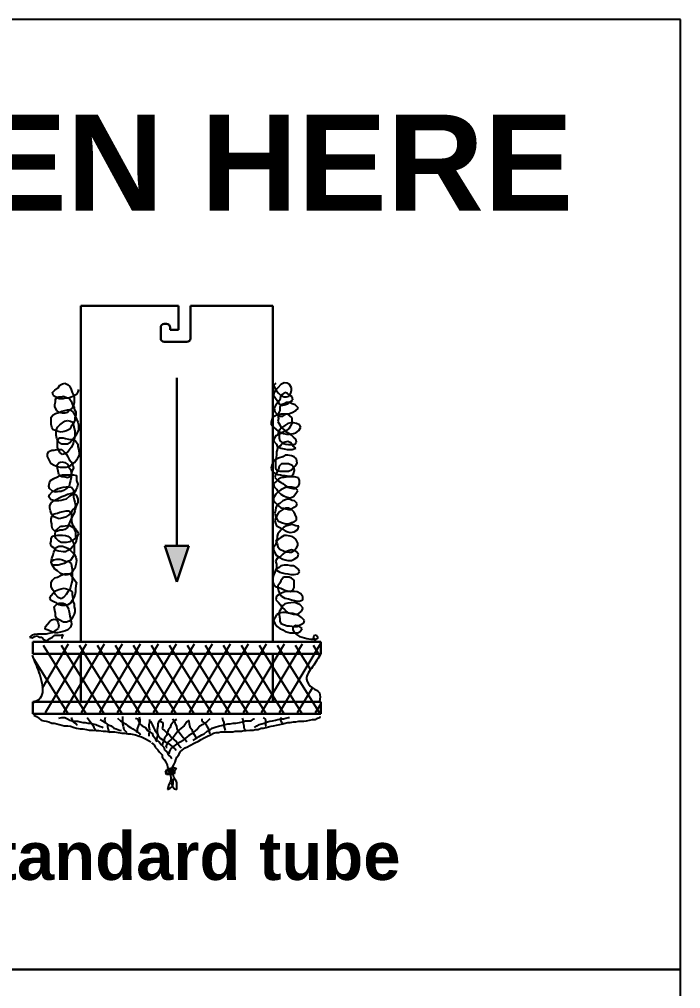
# Model space of a CAD drawing. Extents: x 159 to 725, y 98 to 296.
# Drawn here: x 656.1 to 725, y 195 to 296 of the extents above; entities that cross this region are included whole.
import ezdxf
from ezdxf.enums import TextEntityAlignment as Align

# ---------------------------------------------------------------- set-up
doc = ezdxf.new("R2010")
doc.units = 0
doc.header["$LTSCALE"] = 8
doc.header["$MEASUREMENT"] = 0
doc.layers.get('0').update_dxf_attribs({"linetype": 'CONTINUOUS'})
doc.layers.add('ACOTA', color=1, linetype='CONTINUOUS')
doc.styles.add('style1', font='')
doc.styles.get('style1').set_extended_font_data('Arial', bold=True)

msp = doc.modelspace()

# ---------------------------------------------------------------- hatches: boundary and pattern name
at = {"lineweight": 30}
msp.add_hatch(color=256, dxfattribs=at).paths.add_polyline_path([(673.75, 241.15), (672.5, 241.15), (671.25, 241.15), (672.5, 237.4)])

# ---------------------------------------------------------------- linework, layer by layer
for p, q in [((662.5, 231.15), (662.5, 266.15)), ((662.5, 266.15), (672.67, 266.15)), ((672.67, 266.15), (672.67, 263.65)), ((673.92, 266.15), (682.5, 266.15)), ((673.92, 262.77), (673.92, 266.15)), ((682.5, 266.15), (682.5, 231.15)), ((670.83, 263.65), (670.83, 263.9)), ((670.83, 263.65), (670.83, 262.77)), ((671.2, 264.27), (671.43, 264.27)), ((671.81, 263.9), (671.81, 263.65)), ((672.67, 263.65), (671.81, 263.65)), ((671.2, 262.4), (673.55, 262.4)), ((672.5, 258.65), (672.5, 241.15)), ((672.5, 237.4), (671.25, 241.15)), ((671.25, 241.15), (672.5, 241.15)), ((672.5, 241.15), (673.75, 241.15)), ((673.75, 241.15), (672.5, 237.4)), ((687.5, 231.15), (657.5, 231.15)), ((657.5, 231.15), (657.5, 229.9)), ((687.5, 229.9), (687.5, 231.15)), ((657.5, 229.9), (687.5, 229.9)), ((662.5, 224.9), (662.5, 229.9)), ((682.5, 229.9), (682.5, 224.9)), ((687.5, 229.9), (687.5, 229.9)), ((687.5, 224.9), (657.5, 224.9)), ((657.5, 224.9), (657.5, 223.65)), ((687.5, 223.65), (687.5, 224.9)), ((657.5, 223.65), (687.5, 223.65)), ((682.5, 223.65), (662.5, 223.65)), ((687.5, 223.65), (687.5, 223.65))]:
    msp.add_line(p, q, dxfattribs=at)
at = {"color": 7}
for points in [[(725, 296), (620, 296), (620, 197), (725, 197)], [(725, 197), (620, 197), (620, 98), (725, 98)]]:
    msp.add_lwpolyline(points, close=True, dxfattribs=at)
at = {"lineweight": 30}
for centre, start, end in [((671.2, 263.9), 90, 180), ((671.43, 263.9), 0, 90), ((671.2, 262.77), 180, 270), ((673.55, 262.77), 270, 0)]:
    msp.add_arc(centre, 0.375, start, end, dxfattribs=at)
at = {"layer": 'ACOTA', "color": 7, "lineweight": 25}
for p, q in [((659.81, 257.38), (660.13, 257.63)), ((660.13, 257.63), (660.32, 257.89)), ((660.32, 257.89), (660.58, 258.02)), ((660.58, 258.02), (660.84, 258.09)), ((660.84, 258.09), (661.1, 257.96)), ((661.1, 257.96), (661.36, 257.76)), ((661.36, 257.76), (661.49, 257.44)), ((682.84, 258.09), (682.59, 257.89)), ((682.59, 257.89), (682.72, 257.57)), ((682.72, 257.57), (682.91, 257.31)), ((683.04, 257.63), (682.78, 257.38)), ((683.36, 257.96), (683.04, 257.63)), ((683.68, 258.15), (683.36, 257.96)), ((684.01, 258.09), (683.68, 258.15)), ((684.26, 257.96), (684.01, 258.09)), ((684.46, 257.63), (684.26, 257.96)), ((684.46, 257.38), (684.46, 257.63)), ((659.55, 257.12), (659.81, 257.38)), ((659.61, 256.86), (659.55, 257.12)), ((659.87, 256.67), (659.61, 256.86)), ((660.26, 256.47), (659.87, 256.67)), ((659.87, 256.47), (660.2, 256.67)), ((660.2, 256.67), (660.45, 256.67)), ((660.45, 256.67), (660.71, 256.73)), ((660.91, 256.54), (660.65, 256.47)), ((660.71, 256.73), (661.03, 256.6)), ((661.16, 256.54), (660.91, 256.54)), ((661.03, 256.6), (661.29, 256.54)), ((661.42, 256.6), (661.16, 256.54)), ((661.29, 256.54), (661.49, 256.22)), ((661.74, 256.73), (661.42, 256.6)), ((661.49, 257.44), (661.61, 257.12)), ((661.61, 257.12), (661.74, 256.86)), ((662.07, 256.93), (661.74, 256.73)), ((661.74, 256.86), (661.81, 256.6)), ((661.81, 256.6), (661.81, 256.09)), ((662.2, 257.18), (662.07, 256.93)), ((662.26, 257.44), (662.2, 257.18)), ((682.65, 257.12), (682.59, 256.86)), ((682.59, 256.86), (682.78, 256.54)), ((682.78, 257.38), (682.65, 257.12)), ((682.78, 256.54), (682.97, 256.28)), ((682.91, 257.31), (683.1, 257.05)), ((683.1, 257.05), (683.36, 256.8)), ((683.3, 256.67), (683.23, 256.34)), ((683.49, 256.93), (683.3, 256.67)), ((683.36, 256.8), (683.68, 256.67)), ((683.75, 257.12), (683.49, 256.93)), ((683.68, 256.67), (683.94, 256.67)), ((684.01, 257.05), (683.75, 257.12)), ((683.94, 256.67), (684.2, 256.73)), ((684.26, 256.86), (684.01, 257.05)), ((684.2, 256.73), (684.39, 257.05)), ((684.52, 256.67), (684.26, 256.86)), ((684.39, 257.05), (684.46, 257.38)), ((684.59, 256.34), (684.52, 256.67)), ((659.81, 255.89), (659.87, 256.15)), ((659.81, 255.64), (659.81, 255.89)), ((660, 255.25), (659.81, 255.64)), ((659.87, 256.15), (659.87, 256.47)), ((660.65, 256.47), (660.26, 256.47)), ((661.61, 255.51), (661.36, 255.31)), ((661.49, 256.22), (661.61, 255.96)), ((661.61, 255.96), (661.81, 255.64)), ((661.74, 255.83), (661.61, 255.51)), ((661.81, 256.09), (661.74, 255.83)), ((661.81, 255.64), (661.81, 255.38)), ((682.78, 255.76), (682.65, 255.51)), ((682.65, 255.51), (682.72, 255.12)), ((683.04, 256.09), (682.78, 255.76)), ((682.97, 256.28), (683.17, 255.96)), ((683.23, 256.34), (683.04, 256.09)), ((683.17, 255.96), (683.43, 255.76)), ((683.43, 255.89), (683.23, 255.64)), ((683.23, 255.64), (683.23, 255.25)), ((683.68, 255.96), (683.43, 255.89)), ((683.43, 255.76), (683.68, 255.83)), ((683.94, 256.09), (683.68, 255.96)), ((683.68, 255.83), (684.07, 255.96)), ((684.2, 256.09), (683.94, 256.09)), ((684.07, 255.96), (684.33, 256.15)), ((684.52, 255.96), (684.2, 256.09)), ((684.33, 256.15), (684.59, 256.34)), ((684.85, 255.83), (684.52, 255.96)), ((685.17, 255.51), (684.85, 255.83)), ((684.91, 255.25), (685.17, 255.51)), ((659.42, 254.54), (659.61, 254.8)), ((659.42, 253.83), (659.42, 254.54)), ((659.61, 254.8), (659.87, 254.93)), ((659.87, 254.93), (660.2, 255.05)), ((660.26, 255.05), (660, 255.25)), ((660.2, 255.05), (660.52, 255.18)), ((660.58, 254.99), (660.26, 255.05)), ((660.52, 255.18), (660.84, 255.25)), ((660.84, 254.99), (660.58, 254.99)), ((660.84, 255.25), (661.1, 255.31)), ((661.1, 255.05), (660.84, 254.99)), ((661.36, 255.31), (661.1, 255.05)), ((661.1, 255.31), (661.36, 255.31)), ((661.36, 255.31), (661.68, 255.12)), ((661.68, 255.12), (661.81, 254.86)), ((661.81, 255.38), (662, 255.12)), ((661.81, 254.86), (661.94, 254.6)), ((662, 254.8), (661.87, 254.47)), ((661.87, 254.47), (661.87, 254.22)), ((661.94, 254.6), (662.07, 254.34)), ((662, 255.12), (662, 254.8)), ((682.46, 254.54), (682.39, 254.28)), ((682.72, 254.67), (682.46, 254.54)), ((682.72, 255.12), (682.97, 254.86)), ((682.97, 254.8), (682.72, 254.67)), ((682.97, 254.86), (683.23, 254.67)), ((683.36, 254.86), (682.97, 254.8)), ((683.1, 254.99), (683.04, 254.67)), ((683.04, 254.67), (683.1, 254.41)), ((683.23, 255.25), (683.1, 254.99)), ((683.23, 254.67), (683.55, 254.67)), ((684.01, 254.86), (683.36, 254.86)), ((683.55, 254.67), (683.88, 254.86)), ((683.88, 254.86), (684.26, 254.93)), ((684.26, 254.73), (684.01, 254.86)), ((684.26, 254.93), (684.52, 255.05)), ((684.52, 254.47), (684.26, 254.73)), ((684.52, 255.05), (684.91, 255.25)), ((684.52, 253.89), (684.52, 254.47)), ((659.49, 253.51), (659.42, 253.83)), ((659.61, 253.25), (659.49, 253.51)), ((659.94, 253.18), (660.07, 253.51)), ((660.07, 253.51), (660.32, 253.76)), ((660.32, 253.76), (660.58, 253.96)), ((660.58, 253.96), (660.84, 254.15)), ((660.84, 254.15), (661.1, 254.22)), ((661.1, 254.22), (661.42, 254.15)), ((661.49, 253.57), (661.36, 253.31)), ((661.42, 254.15), (661.68, 254.02)), ((661.68, 253.83), (661.49, 253.57)), ((661.87, 254.22), (661.68, 253.83)), ((661.68, 254.02), (661.81, 253.38)), ((662.07, 254.34), (662.2, 254.02)), ((662.2, 254.02), (662.26, 253.76)), ((662.26, 253.76), (662.26, 253.25)), ((682.39, 254.28), (682.33, 254.02)), ((682.33, 254.02), (682.33, 253.76)), ((682.33, 253.76), (682.59, 253.51)), ((682.59, 253.51), (682.84, 253.31)), ((683.1, 254.41), (683.04, 254.09)), ((683.04, 254.09), (683.23, 253.76)), ((683.23, 253.76), (683.36, 253.51)), ((683.36, 253.51), (683.68, 253.25)), ((683.75, 253.7), (683.43, 253.44)), ((684.07, 253.89), (683.75, 253.7)), ((684.39, 253.96), (684.07, 253.89)), ((684.2, 253.38), (684.39, 253.64)), ((684.65, 253.96), (684.39, 253.96)), ((684.39, 253.64), (684.52, 253.89)), ((684.97, 253.89), (684.65, 253.96)), ((685.3, 253.76), (684.97, 253.89)), ((685.23, 253.18), (685.43, 253.51)), ((685.43, 253.51), (685.3, 253.76)), ((659.87, 253.18), (659.61, 253.25)), ((660.13, 253.05), (659.87, 253.18)), ((659.94, 252.67), (659.94, 253.18)), ((660, 252.35), (659.94, 252.67)), ((660.45, 252.99), (660.13, 253.05)), ((660.78, 253.05), (660.45, 252.99)), ((661.03, 253.12), (660.78, 253.05)), ((661.36, 253.31), (661.03, 253.12)), ((661.81, 253.38), (661.87, 253.12)), ((662, 252.67), (661.81, 252.41)), ((661.87, 252.54), (661.81, 252.22)), ((661.87, 253.12), (661.87, 252.54)), ((662.13, 252.93), (662, 252.67)), ((662.26, 253.25), (662.13, 252.93)), ((682.84, 252.6), (682.65, 252.35)), ((682.84, 253.31), (683.1, 253.05)), ((683.1, 252.73), (682.84, 252.6)), ((683.17, 253.18), (683.04, 252.93)), ((683.04, 252.93), (683.17, 252.67)), ((683.1, 253.05), (683.36, 252.99)), ((683.36, 252.86), (683.1, 252.73)), ((683.43, 253.44), (683.17, 253.18)), ((683.17, 252.67), (683.17, 252.41)), ((683.68, 253.05), (683.36, 252.86)), ((683.36, 252.99), (683.62, 252.86)), ((683.62, 252.86), (683.94, 252.8)), ((683.68, 253.25), (683.94, 253.12)), ((683.94, 252.99), (683.68, 253.05)), ((683.94, 253.12), (684.2, 253.38)), ((684.33, 252.8), (683.94, 252.99)), ((683.94, 252.8), (684.26, 252.8)), ((684.26, 252.8), (684.65, 252.86)), ((684.65, 252.47), (684.33, 252.8)), ((684.65, 252.86), (684.91, 252.93)), ((684.91, 252.28), (684.65, 252.47)), ((684.91, 252.93), (685.23, 253.18)), ((660.2, 251.96), (660, 252.35)), ((660.07, 252.15), (660.26, 252.41)), ((660.07, 251.38), (660.07, 252.15)), ((660.52, 251.76), (660.2, 251.96)), ((660.26, 252.41), (660.65, 252.41)), ((661.1, 251.76), (660.52, 251.76)), ((660.65, 252.41), (660.91, 252.35)), ((660.91, 252.35), (661.23, 252.28)), ((661.36, 251.89), (661.1, 251.76)), ((661.23, 252.28), (661.55, 252.22)), ((661.61, 252.15), (661.36, 251.89)), ((661.68, 251.7), (661.49, 251.38)), ((661.55, 252.22), (661.94, 252.09)), ((661.81, 252.41), (661.61, 252.15)), ((661.74, 251.96), (661.68, 251.7)), ((661.81, 252.22), (661.74, 251.96)), ((661.94, 252.09), (662.2, 251.76)), ((662.2, 251.76), (662.2, 251.51)), ((662.2, 251.51), (662.26, 251.25)), ((682.65, 252.35), (682.59, 252.09)), ((682.59, 252.09), (682.91, 251.76)), ((682.91, 251.76), (682.97, 251.51)), ((682.97, 251.51), (683.36, 251.31)), ((683.3, 251.57), (683.04, 251.38)), ((683.17, 252.41), (683.23, 252.09)), ((683.23, 252.09), (683.62, 251.83)), ((683.55, 251.89), (683.3, 251.57)), ((683.81, 251.96), (683.55, 251.89)), ((683.62, 251.83), (683.88, 251.76)), ((684.07, 252.02), (683.81, 251.96)), ((683.88, 251.76), (684.14, 251.7)), ((684.39, 251.89), (684.07, 252.02)), ((684.14, 251.7), (684.78, 251.7)), ((684.59, 251.57), (684.39, 251.89)), ((684.91, 251.31), (684.59, 251.57)), ((684.78, 251.7), (684.97, 251.96)), ((684.97, 251.96), (684.91, 252.28)), ((659.03, 250.73), (659.16, 250.99)), ((659.03, 250.47), (659.03, 250.73)), ((659.42, 249.7), (659.03, 250.47)), ((659.16, 250.99), (659.49, 251.12)), ((659.49, 251.12), (659.74, 251.12)), ((659.74, 251.12), (660, 251.18)), ((660, 251.18), (660.52, 251.18)), ((660.2, 251.12), (660.07, 251.38)), ((660.32, 250.86), (660.2, 251.12)), ((660.58, 250.67), (660.32, 250.86)), ((660.52, 251.18), (660.78, 250.93)), ((660.84, 250.73), (660.58, 250.67)), ((660.78, 250.93), (661.03, 250.67)), ((661.1, 250.86), (660.84, 250.73)), ((661.03, 250.67), (661.16, 250.41)), ((661.29, 251.12), (661.1, 250.86)), ((661.49, 251.38), (661.29, 251.12)), ((662.32, 250.6), (662.2, 250.35)), ((662.26, 251.25), (662.32, 250.86)), ((662.32, 250.86), (662.32, 250.6)), ((682.91, 250.6), (682.78, 249.96)), ((683.04, 251.38), (682.91, 250.93)), ((682.91, 250.93), (682.91, 250.6)), ((683.36, 251.31), (683.68, 251.25)), ((683.81, 250.6), (683.55, 250.41)), ((683.68, 251.25), (684.01, 251.18)), ((684.07, 250.6), (683.81, 250.6)), ((684.01, 251.18), (684.52, 251.18)), ((684.46, 250.54), (684.07, 250.6)), ((684.72, 250.41), (684.46, 250.54)), ((684.52, 251.18), (684.91, 251.31)), ((659.74, 249.51), (659.42, 249.7)), ((660.07, 249.38), (659.74, 249.51)), ((660, 249.57), (660.26, 249.83)), ((660.07, 249.25), (660, 249.57)), ((660.26, 249.83), (660.52, 249.89)), ((660.52, 249.89), (660.84, 249.83)), ((660.84, 249.83), (661.16, 249.64)), ((661.16, 250.41), (661.29, 250.15)), ((661.16, 249.64), (661.23, 249.38)), ((661.49, 249.51), (661.23, 249.38)), ((661.29, 250.15), (661.49, 249.89)), ((661.61, 249.7), (661.42, 249.57)), ((661.49, 249.89), (661.68, 249.57)), ((661.87, 249.83), (661.61, 249.7)), ((661.68, 249.57), (661.74, 249.25)), ((662.07, 250.09), (661.87, 249.83)), ((662.2, 250.35), (662.07, 250.09)), ((682.39, 249.57), (682.33, 249.25)), ((682.59, 250.02), (682.39, 249.57)), ((682.84, 250.15), (682.59, 250.02)), ((682.78, 249.96), (682.78, 249.25)), ((683.1, 250.28), (682.84, 250.15)), ((683.55, 250.41), (683.1, 250.28)), ((683.17, 249.44), (683.1, 249.12)), ((683.43, 249.7), (683.17, 249.44)), ((684.14, 249.7), (683.43, 249.7)), ((684.52, 249.51), (684.14, 249.7)), ((684.72, 249.25), (684.52, 249.51)), ((684.65, 249.31), (684.91, 249.51)), ((684.97, 250.22), (684.72, 250.41)), ((684.91, 249.51), (685.04, 249.76)), ((685.04, 249.76), (684.97, 250.22)), ((660.39, 249.31), (660.07, 249.38)), ((660.13, 248.93), (660.07, 249.25)), ((660.07, 248.35), (660.32, 248.47)), ((660.2, 248.6), (660.13, 248.93)), ((660.52, 248.35), (660.2, 248.6)), ((660.32, 248.47), (660.58, 248.54)), ((660.97, 249.31), (660.39, 249.31)), ((660.58, 248.54), (661.74, 248.54)), ((661.23, 249.38), (660.97, 249.31)), ((661.23, 249.38), (661.42, 249.12)), ((661.49, 248.67), (661.36, 248.35)), ((661.42, 249.12), (661.49, 248.86)), ((661.61, 248.99), (661.49, 248.67)), ((661.49, 248.86), (661.55, 248.6)), ((661.55, 248.6), (661.49, 248.28)), ((661.74, 249.25), (661.61, 248.99)), ((661.74, 248.54), (662.07, 248.47)), ((662.07, 248.47), (662.07, 247.96)), ((682.33, 249.25), (682.39, 248.99)), ((682.39, 248.99), (682.78, 248.67)), ((682.78, 248.54), (682.72, 248.28)), ((682.78, 249.25), (682.97, 248.99)), ((682.97, 248.86), (682.78, 248.54)), ((682.78, 248.67), (683.04, 248.6)), ((683.1, 249.12), (682.97, 248.86)), ((682.97, 248.99), (683.23, 248.93)), ((683.04, 248.6), (683.3, 248.54)), ((683.23, 248.93), (684.14, 248.93)), ((683.3, 248.54), (683.55, 248.47)), ((683.55, 248.47), (683.81, 248.47)), ((683.81, 248.47), (684.2, 248.41)), ((684.14, 248.93), (684.46, 249.06)), ((684.46, 249.06), (684.65, 249.31)), ((684.46, 248.41), (684.65, 248.67)), ((684.65, 248.67), (684.78, 248.99)), ((684.78, 248.99), (684.72, 249.25)), ((659.16, 247.38), (659.23, 247.7)), ((659.23, 247.7), (659.36, 247.96)), ((659.36, 247.96), (659.68, 248.15)), ((659.68, 248.15), (660.07, 248.35)), ((660.78, 248.35), (660.52, 248.35)), ((661.1, 248.22), (660.78, 248.35)), ((661.36, 248.35), (661.1, 248.22)), ((661.36, 247.7), (661.29, 247.38)), ((661.42, 247.96), (661.36, 247.7)), ((661.49, 248.28), (661.42, 247.96)), ((662.07, 247.96), (662.2, 247.57)), ((662.2, 247.57), (662.13, 247.25)), ((682.84, 247.83), (682.59, 247.64)), ((682.59, 247.64), (682.65, 247.31)), ((682.72, 248.28), (683.04, 247.96)), ((683.1, 248.09), (682.84, 247.83)), ((683.04, 247.96), (683.3, 247.77)), ((683.36, 248.22), (683.1, 248.09)), ((683.3, 247.77), (683.55, 247.64)), ((683.68, 248.28), (683.36, 248.22)), ((683.55, 247.64), (683.81, 247.44)), ((684.14, 248.35), (683.68, 248.28)), ((683.81, 247.44), (684.07, 247.25)), ((684.78, 248.35), (684.14, 248.35)), ((684.2, 248.41), (684.46, 248.41)), ((685.17, 248.22), (684.78, 248.35)), ((685.3, 247.96), (685.17, 248.22)), ((685.17, 247.38), (685.3, 247.64)), ((685.3, 247.64), (685.3, 247.96)), ((659.23, 247.12), (659.16, 247.38)), ((659.16, 246.22), (659.23, 246.48)), ((659.55, 246.86), (659.23, 247.12)), ((659.23, 246.48), (659.55, 246.8)), ((659.55, 246.8), (659.81, 246.93)), ((659.87, 246.73), (659.55, 246.86)), ((659.81, 246.93), (660.13, 247.12)), ((660.2, 246.8), (659.87, 246.73)), ((660.13, 247.12), (660.39, 247.18)), ((660.45, 246.8), (660.2, 246.8)), ((660.39, 247.18), (660.65, 247.25)), ((660.71, 246.93), (660.45, 246.8)), ((660.52, 246.28), (660.84, 246.41)), ((660.65, 247.25), (660.97, 247.31)), ((661.03, 247.12), (660.71, 246.93)), ((660.84, 246.41), (661.1, 246.54)), ((660.97, 247.31), (661.23, 247.31)), ((661.29, 247.38), (661.03, 247.12)), ((661.1, 246.54), (661.42, 246.6)), ((661.23, 247.31), (661.55, 247.25)), ((661.61, 246.48), (661.29, 246.28)), ((661.42, 246.6), (661.68, 246.67)), ((661.55, 247.25), (661.74, 246.99)), ((661.87, 246.73), (661.61, 246.48)), ((661.68, 246.67), (662.07, 246.41)), ((661.74, 246.99), (661.74, 246.22)), ((662, 246.99), (661.87, 246.73)), ((662.13, 247.25), (662, 246.99)), ((662.07, 246.41), (662.2, 246.02)), ((682.84, 246.54), (682.59, 246.15)), ((682.65, 247.31), (682.91, 247.06)), ((683.1, 246.8), (682.84, 246.54)), ((682.91, 247.06), (683.04, 246.8)), ((683.04, 246.8), (683.36, 246.54)), ((683.36, 246.99), (683.1, 246.8)), ((683.75, 247.18), (683.36, 246.99)), ((683.36, 246.54), (683.62, 246.35)), ((684.01, 247.25), (683.75, 247.18)), ((684.52, 247.25), (684.01, 247.25)), ((684.07, 247.25), (684.33, 247.18)), ((684.33, 247.18), (684.59, 247.12)), ((684.85, 247.18), (684.52, 247.25)), ((684.59, 247.12), (684.85, 247.12)), ((684.65, 246.28), (684.91, 246.6)), ((684.85, 247.12), (685.17, 247.38)), ((685.1, 246.93), (684.85, 247.18)), ((684.91, 246.6), (685.1, 246.93)), ((659.42, 245.96), (659.16, 246.22)), ((659.29, 245.31), (659.42, 245.64)), ((659.81, 245.83), (659.42, 245.96)), ((659.42, 245.64), (659.74, 245.89)), ((659.74, 245.89), (660, 246.02)), ((660.2, 245.83), (659.81, 245.83)), ((660, 246.02), (660.26, 246.15)), ((660.45, 245.89), (660.2, 245.83)), ((660.26, 246.15), (660.52, 246.28)), ((660.71, 245.96), (660.45, 245.89)), ((660.97, 246.02), (660.71, 245.96)), ((661.29, 246.28), (660.97, 246.02)), ((661.74, 246.22), (661.81, 245.96)), ((661.81, 245.96), (661.87, 245.7)), ((661.87, 245.7), (661.94, 245.38)), ((662.2, 245.7), (662.07, 245.38)), ((662.2, 246.02), (662.2, 245.7)), ((682.59, 246.15), (682.59, 245.89)), ((682.59, 245.89), (682.78, 245.64)), ((682.78, 245.64), (683.1, 245.31)), ((682.97, 245.44), (682.84, 245.12)), ((683.23, 245.57), (682.97, 245.44)), ((683.55, 245.83), (683.23, 245.57)), ((684.01, 246.02), (683.55, 245.83)), ((683.62, 246.35), (684.01, 246.22)), ((684.01, 246.22), (684.33, 246.15)), ((684.26, 246.02), (684.01, 246.02)), ((684.52, 245.89), (684.26, 246.02)), ((684.33, 246.15), (684.65, 246.28)), ((684.78, 245.83), (684.52, 245.89)), ((685.04, 245.57), (684.78, 245.83)), ((684.97, 245.31), (685.04, 245.57)), ((659.29, 245.06), (659.29, 245.31)), ((659.36, 244.8), (659.29, 245.06)), ((659.42, 244.54), (659.36, 244.8)), ((659.61, 244.22), (659.42, 244.54)), ((659.49, 244.22), (659.74, 244.48)), ((659.74, 244.48), (660.07, 244.54)), ((660.07, 244.54), (660.32, 244.67)), ((660.32, 244.67), (660.65, 244.73)), ((660.65, 244.73), (660.97, 244.8)), ((660.97, 244.8), (661.29, 244.8)), ((661.49, 244.6), (661.23, 244.35)), ((661.29, 244.8), (661.55, 244.48)), ((661.61, 244.86), (661.49, 244.6)), ((661.55, 244.48), (661.55, 243.7)), ((661.87, 245.12), (661.61, 244.86)), ((661.81, 244.54), (661.61, 244.22)), ((661.87, 244.8), (661.81, 244.54)), ((661.94, 245.38), (661.87, 245.12)), ((661.94, 245.12), (661.87, 244.8)), ((662.07, 245.38), (661.94, 245.12)), ((682.78, 244.86), (682.72, 244.54)), ((682.72, 244.54), (682.78, 244.28)), ((682.84, 245.12), (682.78, 244.86)), ((683.04, 244.48), (682.78, 244.02)), ((683.23, 244.73), (683.04, 244.48)), ((683.1, 245.31), (683.36, 245.12)), ((683.55, 244.93), (683.23, 244.73)), ((683.36, 245.12), (683.62, 245.06)), ((683.88, 245.06), (683.55, 244.93)), ((683.62, 245.06), (683.88, 244.99)), ((684.14, 245.06), (683.88, 245.06)), ((683.88, 244.99), (684.14, 244.93)), ((684.46, 244.93), (684.14, 245.06)), ((684.14, 244.93), (684.39, 244.93)), ((684.39, 244.93), (684.72, 245.18)), ((684.72, 244.67), (684.46, 244.93)), ((684.72, 245.18), (684.97, 245.31)), ((684.85, 244.41), (684.72, 244.67)), ((684.97, 244.09), (684.85, 244.41)), ((659.42, 243.96), (659.49, 244.22)), ((659.42, 243.7), (659.42, 243.96)), ((659.49, 243.44), (659.42, 243.7)), ((659.49, 243.19), (659.49, 243.44)), ((659.87, 244.09), (659.61, 244.22)), ((660.26, 243.96), (659.87, 244.09)), ((660.52, 244.02), (660.26, 243.96)), ((660.91, 244.15), (660.52, 244.02)), ((661.23, 244.35), (660.91, 244.15)), ((661.36, 243.64), (661.23, 243.31)), ((661.49, 243.96), (661.36, 243.64)), ((661.61, 244.22), (661.49, 243.96)), ((661.55, 243.7), (661.61, 243.44)), ((661.61, 243.44), (661.81, 243.12)), ((682.78, 244.02), (682.72, 243.77)), ((682.72, 243.77), (682.78, 243.51)), ((682.78, 244.28), (682.91, 244.02)), ((682.78, 243.51), (682.91, 243.25)), ((682.91, 244.02), (683.04, 243.77)), ((683.04, 243.77), (683.43, 243.57)), ((683.43, 243.57), (683.88, 243.44)), ((683.88, 243.44), (684.14, 243.44)), ((684.14, 243.44), (684.46, 243.57)), ((684.52, 243.38), (684.2, 243.31)), ((684.46, 243.57), (684.72, 243.64)), ((684.91, 243.25), (684.52, 243.38)), ((684.72, 243.64), (684.97, 243.83)), ((684.97, 243.83), (684.97, 244.09)), ((659.55, 242.93), (659.49, 243.19)), ((659.81, 242.67), (659.55, 242.93)), ((660.07, 242.67), (659.81, 242.67)), ((659.81, 242.15), (659.87, 242.6)), ((659.87, 242.6), (660, 242.86)), ((660, 242.86), (660.39, 243.19)), ((660.32, 242.8), (660.07, 242.67)), ((660.58, 242.8), (660.32, 242.8)), ((660.39, 243.19), (660.65, 243.19)), ((660.84, 242.86), (660.58, 242.8)), ((660.65, 243.19), (661.29, 243.31)), ((661.1, 243.06), (660.84, 242.86)), ((661.23, 243.31), (661.1, 243.06)), ((661.29, 243.31), (661.94, 242.93)), ((661.81, 243.12), (661.81, 242.86)), ((661.81, 242.86), (661.94, 242.6)), ((661.94, 242.93), (662.13, 242.67)), ((661.94, 242.6), (661.94, 241.96)), ((662.13, 242.67), (662.26, 242.41)), ((662.26, 242.41), (662.13, 242.15)), ((682.91, 243.25), (683.23, 243.06)), ((683.04, 242.41), (682.97, 242.15)), ((683.36, 242.8), (683.04, 242.41)), ((683.23, 243.06), (683.49, 242.93)), ((683.62, 243.06), (683.36, 242.8)), ((683.49, 242.93), (683.81, 242.73)), ((683.88, 243.19), (683.62, 243.06)), ((683.81, 242.73), (684.07, 242.6)), ((684.2, 243.31), (683.88, 243.19)), ((684.07, 242.6), (684.33, 242.54)), ((684.33, 242.54), (684.72, 242.6)), ((684.72, 242.6), (685.1, 242.86)), ((685.23, 243.19), (684.91, 243.25)), ((685.1, 242.86), (685.23, 243.19)), ((659.36, 241.38), (659.42, 241.64)), ((659.42, 241.12), (659.36, 241.38)), ((659.42, 241.9), (659.55, 242.15)), ((659.42, 241.64), (659.42, 241.9)), ((659.55, 242.15), (659.81, 242.22)), ((659.81, 242.22), (660.07, 242.28)), ((659.94, 241.9), (659.81, 242.15)), ((660.2, 241.64), (659.94, 241.9)), ((660.07, 242.28), (660.58, 242.28)), ((660.45, 241.51), (660.2, 241.64)), ((660.97, 241.51), (660.45, 241.51)), ((660.58, 242.28), (660.91, 242.22)), ((660.91, 242.22), (661.16, 242.15)), ((661.36, 241.57), (660.97, 241.51)), ((661.16, 242.15), (661.42, 241.96)), ((661.61, 241.7), (661.36, 241.57)), ((661.42, 241.96), (661.61, 241.7)), ((661.94, 241.96), (661.61, 241.7)), ((661.61, 241.7), (661.74, 241.44)), ((661.74, 241.44), (661.81, 241.19)), ((662, 241.51), (661.81, 241.25)), ((662.13, 242.15), (662, 241.51)), ((682.91, 241.57), (682.78, 241.25)), ((682.97, 241.9), (682.84, 241.64)), ((682.84, 241.64), (682.97, 241.38)), ((683.1, 241.83), (682.91, 241.57)), ((682.97, 242.15), (682.97, 241.9)), ((682.97, 241.38), (683.04, 241.06)), ((683.36, 242.02), (683.1, 241.83)), ((683.68, 242.22), (683.36, 242.02)), ((683.94, 242.22), (683.68, 242.22)), ((684.33, 242.15), (683.94, 242.22)), ((684.59, 242.09), (684.33, 242.15)), ((684.91, 241.83), (684.59, 242.09)), ((685.1, 241.44), (684.91, 241.83)), ((685.1, 241.19), (685.1, 241.44)), ((659.68, 240.93), (659.42, 241.12)), ((659.61, 240.22), (659.68, 240.48)), ((659.94, 240.67), (659.68, 240.93)), ((659.68, 240.48), (659.81, 240.73)), ((659.81, 240.73), (659.94, 240.99)), ((659.94, 240.99), (660.2, 241.12)), ((660.2, 240.6), (659.94, 240.67)), ((660.2, 241.12), (660.58, 241.12)), ((660.65, 240.54), (660.2, 240.6)), ((660.58, 241.12), (660.97, 240.99)), ((660.91, 240.54), (660.65, 240.54)), ((661.16, 240.67), (660.91, 240.54)), ((660.97, 240.99), (661.23, 240.86)), ((661.49, 240.86), (661.16, 240.67)), ((661.23, 240.86), (661.49, 240.6)), ((661.81, 241.25), (661.49, 240.86)), ((661.49, 240.6), (661.81, 240.28)), ((661.81, 240.41), (661.74, 240.15)), ((661.81, 241.19), (661.81, 240.41)), ((682.78, 241.25), (682.59, 240.99)), ((682.59, 240.99), (682.59, 240.73)), ((682.59, 240.73), (682.72, 240.41)), ((682.72, 240.41), (682.91, 240.15)), ((683.04, 241.06), (683.23, 240.8)), ((683.23, 240.8), (683.68, 240.6)), ((683.81, 240.48), (683.55, 240.28)), ((683.68, 240.6), (683.94, 240.54)), ((684.2, 240.67), (683.81, 240.48)), ((683.94, 240.54), (684.2, 240.48)), ((684.46, 240.73), (684.2, 240.67)), ((684.2, 240.48), (684.46, 240.48)), ((684.72, 240.67), (684.46, 240.73)), ((684.46, 240.48), (684.72, 240.67)), ((684.72, 240.67), (684.97, 240.93)), ((684.97, 240.54), (684.72, 240.67)), ((684.97, 240.93), (685.1, 241.19)), ((685.17, 240.28), (684.97, 240.54)), ((659.42, 239.44), (659.49, 239.83)), ((659.42, 239.51), (659.68, 239.7)), ((659.49, 239.25), (659.42, 239.51)), ((659.55, 239.12), (659.42, 239.44)), ((659.49, 239.83), (659.61, 240.22)), ((659.68, 239.7), (660, 239.77)), ((660, 239.77), (660.32, 239.77)), ((660.32, 239.77), (660.58, 239.7)), ((660.58, 239.7), (660.91, 239.57)), ((661.1, 239.51), (660.78, 239.31)), ((660.91, 239.57), (661.23, 239.51)), ((661.42, 239.64), (661.1, 239.51)), ((661.23, 239.51), (661.49, 239.31)), ((661.61, 239.9), (661.42, 239.64)), ((661.74, 240.15), (661.61, 239.9)), ((661.81, 240.28), (662, 239.96)), ((662, 239.96), (662.07, 239.64)), ((662.07, 239.64), (662, 239.19)), ((682.97, 239.83), (682.78, 239.57)), ((682.78, 239.57), (682.91, 239.25)), ((682.91, 240.15), (683.17, 239.96)), ((683.23, 239.96), (682.97, 239.83)), ((683.17, 239.96), (683.55, 239.77)), ((683.55, 240.28), (683.23, 239.96)), ((683.55, 239.77), (683.81, 239.7)), ((683.81, 239.7), (684.07, 239.64)), ((684.07, 239.64), (684.46, 239.64)), ((684.46, 239.64), (684.72, 239.77)), ((684.72, 239.77), (685.1, 240.02)), ((685.1, 240.02), (685.17, 240.28)), ((659.61, 238.99), (659.49, 239.25)), ((660.13, 239.12), (659.55, 239.12)), ((659.81, 238.73), (659.61, 238.99)), ((660.07, 238.54), (659.81, 238.73)), ((660.39, 238.28), (660.07, 238.54)), ((660.52, 239.25), (660.13, 239.12)), ((660.78, 239.31), (660.52, 239.25)), ((661.49, 239.31), (661.55, 239.06)), ((661.68, 238.54), (661.49, 238.28)), ((661.55, 239.06), (661.61, 238.73)), ((661.61, 238.73), (661.61, 237.51)), ((661.87, 238.8), (661.68, 238.54)), ((662, 239.19), (661.87, 238.8)), ((682.72, 238.41), (682.59, 238.09)), ((682.84, 238.73), (682.72, 238.41)), ((683.1, 238.86), (682.84, 238.73)), ((682.91, 239.25), (682.91, 238.61)), ((682.91, 238.61), (683.23, 238.41)), ((683.36, 239.06), (683.1, 238.86)), ((683.23, 238.41), (683.49, 238.35)), ((683.68, 239.12), (683.36, 239.06)), ((683.49, 238.35), (683.75, 238.28)), ((684.07, 239.12), (683.68, 239.12)), ((684.39, 239.06), (684.07, 239.12)), ((684.65, 239.06), (684.39, 239.06)), ((684.91, 238.93), (684.65, 239.06)), ((685.17, 238.73), (684.91, 238.93)), ((685.1, 238.22), (685.3, 238.48)), ((685.3, 238.48), (685.17, 238.73)), ((659.42, 237.32), (659.55, 237.57)), ((659.42, 236.93), (659.42, 237.32)), ((659.55, 237.57), (659.81, 237.83)), ((659.81, 237.83), (660.07, 237.9)), ((660.07, 237.9), (660.45, 238.09)), ((660.71, 238.15), (660.39, 238.28)), ((660.45, 238.09), (660.84, 238.22)), ((660.97, 238.09), (660.71, 238.15)), ((660.84, 238.22), (661.36, 238.22)), ((661.23, 238.15), (660.97, 238.09)), ((661.49, 238.28), (661.23, 238.15)), ((661.36, 238.22), (661.61, 237.96)), ((661.61, 237.51), (661.55, 237.25)), ((661.61, 237.96), (661.81, 237.64)), ((661.81, 237.64), (662.07, 237.32)), ((662.07, 237.32), (662, 236.99)), ((682.59, 238.09), (682.46, 237.7)), ((682.46, 237.7), (682.46, 237.44)), ((682.46, 237.44), (682.59, 237.19)), ((683.36, 237.51), (683.23, 237.25)), ((683.62, 237.9), (683.36, 237.51)), ((684.2, 237.9), (683.62, 237.9)), ((683.75, 238.28), (684.07, 238.22)), ((684.07, 238.22), (684.39, 238.15)), ((684.46, 237.77), (684.2, 237.9)), ((684.39, 238.15), (684.72, 238.15)), ((684.72, 237.57), (684.46, 237.77)), ((684.72, 238.15), (685.1, 238.22)), ((684.72, 236.8), (684.72, 237.57)), ((659.55, 236.61), (659.42, 236.93)), ((659.74, 236.35), (659.55, 236.61)), ((659.61, 236.22), (659.87, 236.48)), ((659.87, 236.09), (659.74, 236.35)), ((659.87, 236.48), (660.2, 236.61)), ((660.2, 236.61), (660.45, 236.67)), ((660.45, 236.67), (660.78, 236.73)), ((660.78, 236.73), (661.03, 236.67)), ((661.16, 236.35), (660.97, 236.09)), ((661.03, 236.67), (661.36, 236.54)), ((661.36, 236.61), (661.16, 236.35)), ((661.42, 236.86), (661.36, 236.61)), ((661.36, 236.54), (661.61, 236.35)), ((661.55, 237.25), (661.42, 236.86)), ((661.61, 236.35), (661.61, 236.09)), ((661.94, 236.35), (661.87, 236.02)), ((662, 236.99), (661.94, 236.67)), ((661.94, 236.67), (661.94, 236.35)), ((682.59, 237.19), (682.78, 236.93)), ((682.78, 236.93), (683.1, 236.8)), ((683.23, 237.25), (683.04, 236.99)), ((683.04, 236.99), (683.04, 236.73)), ((683.04, 236.73), (683.1, 236.48)), ((683.1, 236.8), (683.36, 236.73)), ((683.1, 236.48), (683.23, 236.15)), ((683.36, 236.73), (683.75, 236.54)), ((683.75, 236.35), (683.43, 236.22)), ((683.75, 236.54), (684.01, 236.48)), ((684.01, 236.41), (683.75, 236.35)), ((684.01, 236.48), (684.33, 236.41)), ((684.78, 236.41), (684.01, 236.41)), ((684.33, 236.41), (684.59, 236.54)), ((684.59, 236.54), (684.72, 236.8)), ((685.04, 236.35), (684.78, 236.41)), ((685.43, 236.15), (685.04, 236.35)), ((659.29, 235.7), (659.42, 235.96)), ((659.42, 235.44), (659.29, 235.7)), ((659.42, 235.96), (659.61, 236.22)), ((659.68, 235.32), (659.42, 235.44)), ((660, 235.19), (659.68, 235.32)), ((660.13, 235.77), (659.87, 236.09)), ((660.45, 235.64), (660.13, 235.77)), ((660.71, 235.77), (660.45, 235.64)), ((660.97, 236.09), (660.71, 235.77)), ((661.61, 235.44), (661.42, 235.19)), ((661.61, 236.09), (661.68, 235.7)), ((661.74, 235.7), (661.61, 235.44)), ((661.68, 235.7), (661.68, 235.38)), ((661.68, 235.38), (661.81, 235.06)), ((661.87, 236.02), (661.74, 235.7)), ((682.91, 235.9), (682.84, 235.51)), ((682.84, 235.51), (683.1, 235.25)), ((683.17, 236.09), (682.91, 235.9)), ((683.43, 236.22), (683.17, 236.09)), ((683.23, 236.15), (683.43, 235.9)), ((683.43, 235.9), (683.75, 235.7)), ((683.75, 235.7), (684.14, 235.64)), ((684.14, 235.64), (684.46, 235.51)), ((684.46, 235.51), (684.78, 235.44)), ((684.78, 235.44), (685.04, 235.38)), ((685.04, 235.38), (685.3, 235.38)), ((685.3, 235.38), (685.62, 235.51)), ((685.62, 235.83), (685.43, 236.15)), ((685.62, 235.51), (685.62, 235.83)), ((659.74, 234.8), (660, 235.06)), ((659.81, 234.41), (659.74, 234.8)), ((659.87, 234.09), (659.81, 234.41)), ((660.26, 234.99), (660, 235.19)), ((660, 235.06), (660.26, 235.19)), ((660.26, 235.19), (660.65, 235.19)), ((660.52, 234.93), (660.26, 234.99)), ((660.84, 234.93), (660.52, 234.93)), ((660.65, 235.19), (660.91, 235.06)), ((661.16, 234.99), (660.84, 234.93)), ((660.91, 235.06), (661.1, 234.8)), ((661.1, 234.8), (661.23, 234.54)), ((661.42, 235.19), (661.16, 234.99)), ((661.23, 234.54), (661.29, 234.28)), ((661.29, 234.28), (661.36, 233.83)), ((661.81, 235.06), (661.81, 234.8)), ((661.81, 234.8), (661.87, 234.54)), ((661.87, 234.28), (661.81, 234.03)), ((661.87, 234.54), (661.87, 234.28)), ((683.1, 235.25), (683.3, 234.99)), ((683.36, 234.54), (683.17, 234.28)), ((683.17, 234.28), (683.17, 233.96)), ((683.3, 234.99), (683.49, 234.73)), ((683.49, 234.86), (683.36, 234.54)), ((683.75, 235.12), (683.49, 234.86)), ((683.49, 234.73), (683.75, 234.48)), ((684.07, 235.19), (683.75, 235.12)), ((683.75, 234.48), (684.07, 234.22)), ((684.72, 235.25), (684.07, 235.19)), ((684.97, 235.19), (684.72, 235.25)), ((685.36, 234.99), (684.97, 235.19)), ((685.23, 234.09), (685.49, 234.35)), ((685.68, 234.67), (685.36, 234.99)), ((685.49, 234.35), (685.68, 234.67)), ((659.23, 233.25), (659.49, 233.44)), ((659.49, 233.44), (659.74, 233.51)), ((659.74, 233.51), (660, 233.44)), ((659.87, 233.83), (659.87, 234.09)), ((660, 233.57), (659.87, 233.83)), ((660.26, 233.44), (660, 233.57)), ((660, 233.44), (660.13, 233.12)), ((660.71, 233.19), (660.26, 233.44)), ((661.29, 233.32), (661.03, 233.19)), ((661.55, 233.51), (661.29, 233.32)), ((661.36, 233.83), (661.42, 233.57)), ((661.42, 233.57), (661.49, 233.25)), ((661.68, 233.77), (661.55, 233.51)), ((661.81, 234.03), (661.68, 233.77)), ((682.72, 233.64), (682.59, 233.38)), ((682.59, 233.38), (682.72, 233.06)), ((682.91, 233.96), (682.72, 233.64)), ((683.17, 234.15), (682.91, 233.96)), ((683.55, 234.22), (683.17, 234.15)), ((683.17, 233.96), (683.23, 233.57)), ((683.23, 233.57), (683.23, 233.32)), ((683.23, 233.32), (683.36, 233.06)), ((683.81, 234.22), (683.55, 234.22)), ((684.14, 234.15), (683.81, 234.22)), ((684.07, 234.22), (684.33, 234.15)), ((684.59, 234.09), (684.14, 234.15)), ((684.33, 234.15), (684.65, 234.03)), ((685.23, 233.9), (684.59, 234.09)), ((684.65, 234.03), (684.97, 234.03)), ((684.97, 234.03), (685.23, 234.09)), ((685.49, 233.7), (685.23, 233.9)), ((685.81, 233.38), (685.49, 233.7)), ((685.75, 233.12), (685.81, 233.38)), ((658.78, 232.48), (658.84, 232.74)), ((659.1, 232.35), (658.78, 232.48)), ((658.84, 232.74), (659.03, 232.99)), ((659.03, 232.99), (659.23, 233.25)), ((659.55, 232.15), (659.1, 232.35)), ((659.81, 232.28), (659.49, 232.09)), ((660.13, 232.54), (659.81, 232.28)), ((660.13, 233.12), (660.2, 232.8)), ((660.2, 232.8), (660.13, 232.54)), ((660.91, 232.28), (660.65, 232.22)), ((661.03, 233.19), (660.71, 233.19)), ((661.16, 232.41), (660.91, 232.28)), ((661.42, 232.67), (661.16, 232.41)), ((661.55, 232.99), (661.42, 232.67)), ((661.49, 233.25), (661.55, 232.99)), ((682.72, 233.06), (682.97, 232.74)), ((682.97, 232.74), (683.23, 232.54)), ((683.23, 232.54), (683.55, 232.41)), ((683.36, 233.06), (684.01, 232.8)), ((683.55, 232.41), (683.81, 232.22)), ((684.01, 232.8), (684.26, 232.8)), ((684.26, 232.8), (684.72, 232.74)), ((684.91, 232.86), (684.59, 232.67)), ((684.59, 232.67), (684.59, 232.41)), ((684.59, 232.41), (684.72, 232.15)), ((684.72, 232.74), (685.04, 232.74)), ((685.17, 232.8), (684.91, 232.86)), ((685.04, 232.74), (685.49, 232.99)), ((685.56, 232.54), (685.17, 232.8)), ((685.36, 232.22), (685.56, 232.54)), ((685.49, 232.99), (685.75, 233.12)), ((657.42, 231.83), (657.16, 231.64)), ((657.16, 231.64), (657.42, 231.57)), ((657.68, 231.9), (657.42, 231.83)), ((657.42, 231.57), (657.68, 231.7)), ((658, 231.96), (657.68, 231.9)), ((657.68, 231.7), (657.94, 231.77)), ((657.94, 231.77), (658.19, 231.64)), ((658.9, 231.96), (658, 231.96)), ((658.19, 231.64), (658.45, 231.64)), ((658.45, 231.64), (658.65, 231.38)), ((658.65, 231.38), (658.97, 231.25)), ((659.16, 232.03), (658.9, 231.96)), ((658.97, 231.25), (659.29, 231.51)), ((659.49, 232.09), (659.16, 232.03)), ((659.29, 231.51), (659.55, 231.64)), ((659.81, 232.09), (659.55, 232.15)), ((659.55, 231.64), (659.81, 231.83)), ((660.07, 232.09), (659.81, 232.09)), ((659.81, 231.83), (660.39, 231.83)), ((660.39, 232.15), (660.07, 232.09)), ((660.65, 232.22), (660.39, 232.15)), ((660.39, 231.83), (660.65, 231.9)), ((660.65, 231.9), (660.52, 231.64)), ((660.52, 231.64), (660.52, 231.51)), ((683.81, 232.22), (684.07, 232.15)), ((684.07, 232.15), (684.33, 232.09)), ((684.33, 232.09), (685.1, 232.09)), ((684.72, 232.15), (684.97, 231.9)), ((684.97, 231.9), (685.3, 231.7)), ((685.1, 232.09), (685.36, 232.22)), ((685.3, 231.7), (685.56, 231.64)), ((685.56, 231.64), (685.81, 231.57)), ((685.81, 231.57), (686.07, 231.51)), ((686.07, 231.51), (686.46, 231.44)), ((686.46, 231.44), (686.97, 231.44)), ((686.78, 231.77), (686.72, 231.51)), ((686.72, 231.51), (686.97, 231.25)), ((687.04, 231.83), (686.78, 231.77)), ((686.97, 231.25), (686.78, 231.51)), ((686.97, 231.44), (687.23, 231.57)), ((687.23, 231.57), (687.04, 231.83)), ((658.51, 226.36), (661.23, 230.93)), ((658.59, 230.8), (663.04, 223.7)), ((658.84, 223.77), (663.1, 230.93)), ((660.46, 230.8), (664.91, 223.7)), ((660.72, 223.77), (664.98, 230.93)), ((662.34, 230.8), (666.79, 223.7)), ((662.59, 223.77), (666.85, 230.93)), ((664.21, 230.8), (668.66, 223.7)), ((664.47, 223.77), (668.73, 230.93)), ((666.09, 230.8), (670.54, 223.7)), ((666.34, 223.77), (670.6, 230.93)), ((667.96, 230.8), (672.41, 223.7)), ((668.22, 223.77), (672.48, 230.93)), ((669.84, 230.8), (674.29, 223.7)), ((670.09, 223.77), (674.35, 230.93)), ((671.71, 230.8), (676.16, 223.7)), ((671.97, 223.77), (676.23, 230.93)), ((673.59, 230.8), (678.04, 223.7)), ((673.84, 223.77), (678.1, 230.93)), ((675.46, 230.8), (679.91, 223.7)), ((675.72, 223.77), (679.98, 230.93)), ((677.34, 230.8), (681.79, 223.7)), ((677.59, 223.77), (681.85, 230.93)), ((679.21, 230.8), (683.66, 223.7)), ((679.47, 223.77), (683.73, 230.93)), ((681.09, 230.8), (685.54, 223.7)), ((681.34, 223.77), (685.6, 230.93)), ((682.96, 230.8), (687.41, 223.7)), ((683.22, 223.77), (687.48, 230.93)), ((684.84, 230.8), (686.44, 228.25)), ((686.71, 230.8), (687.39, 229.72)), ((657.65, 229.3), (661.16, 223.7)), ((685.09, 223.77), (686.64, 226.36)), ((657.5, 224.66), (657.64, 224.89)), ((686.97, 223.77), (687.5, 224.66)), ((657.61, 223.51), (657.87, 223.38)), ((657.87, 223.38), (658.13, 223.19)), ((658.13, 223.19), (658.39, 222.99)), ((660.2, 223.19), (660.52, 223.25)), ((660.52, 223.25), (660.84, 223.25)), ((660.84, 223.25), (661.1, 223.12)), ((661.49, 223.25), (661.61, 222.99)), ((663.16, 223.25), (663.36, 222.99)), ((665.03, 223.25), (664.97, 222.99)), ((666.33, 223.19), (666.65, 222.93)), ((666.84, 223.38), (666.84, 222.61)), ((668.2, 223.19), (668.45, 223.12)), ((668.58, 223.32), (668.65, 223.06)), ((677.23, 223.25), (677.3, 222.99)), ((679.3, 223.19), (679.42, 222.93)), ((681.49, 223.25), (681.75, 223.06)), ((683.36, 223.25), (683.3, 222.99)), ((683.62, 223.12), (683.88, 223.19)), ((683.88, 223.19), (684.14, 223.25)), ((684.14, 223.25), (684.26, 223.25)), ((686.91, 223.06), (687.17, 223.19)), ((687.17, 223.19), (687.43, 223.25)), ((687.43, 223.25), (687.43, 223.38)), ((658.39, 222.99), (658.65, 222.93)), ((658.65, 222.93), (658.9, 222.87)), ((658.9, 222.87), (659.16, 222.8)), ((659.16, 222.8), (659.49, 222.67)), ((659.49, 222.67), (659.74, 222.67)), ((659.74, 222.67), (660, 222.61)), ((660, 222.61), (660.26, 222.54)), ((660.26, 222.54), (660.52, 222.48)), ((660.52, 222.48), (660.78, 222.41)), ((660.78, 222.41), (661.16, 222.41)), ((661.1, 223.12), (661.36, 222.99)), ((661.16, 222.41), (661.42, 222.35)), ((661.36, 222.99), (661.61, 222.93)), ((661.42, 222.35), (661.81, 222.22)), ((661.61, 222.99), (661.81, 222.74)), ((661.61, 222.93), (661.94, 222.87)), ((661.81, 222.74), (662.07, 222.54)), ((661.81, 222.22), (662.07, 222.16)), ((661.94, 222.87), (662.2, 222.87)), ((662.07, 222.54), (662.13, 222.48)), ((662.2, 222.87), (662.45, 222.8)), ((662.45, 222.8), (662.71, 222.74)), ((662.71, 222.74), (662.97, 222.74)), ((662.97, 222.74), (663.23, 222.67)), ((663.23, 222.67), (663.49, 222.67)), ((663.36, 222.99), (663.74, 222.48)), ((663.49, 222.67), (663.74, 222.61)), ((663.74, 222.61), (664.07, 222.54)), ((663.74, 222.48), (663.87, 222.22)), ((663.87, 222.22), (664.07, 221.96)), ((664.07, 222.54), (664.45, 222.35)), ((664.45, 222.35), (664.71, 222.28)), ((664.52, 223.06), (664.78, 222.93)), ((664.71, 222.28), (664.84, 222.22)), ((664.78, 222.93), (665.03, 222.74)), ((664.97, 222.99), (665.03, 222.74)), ((665.03, 222.74), (665.29, 222.54)), ((665.03, 222.74), (665.29, 222.54)), ((665.29, 222.54), (665.68, 222.41)), ((665.29, 222.54), (665.29, 222.28)), ((665.29, 222.28), (665.36, 222.03)), ((665.68, 222.41), (665.94, 222.16)), ((666.65, 222.93), (666.91, 222.74)), ((666.84, 222.61), (666.91, 222.35)), ((666.91, 222.74), (667.16, 222.61)), ((666.91, 222.35), (666.97, 222.03)), ((667.16, 222.61), (667.42, 222.41)), ((667.42, 222.41), (667.68, 222.22)), ((667.68, 222.22), (667.94, 222.09)), ((668.52, 222.48), (668.39, 222.09)), ((668.45, 223.12), (668.52, 222.87)), ((668.52, 222.87), (668.65, 222.61)), ((668.65, 222.8), (668.52, 222.48)), ((668.65, 223.06), (668.65, 222.8)), ((668.65, 222.61), (668.91, 222.41)), ((668.91, 222.41), (669.23, 222.22)), ((669.23, 222.22), (669.42, 221.96)), ((669.62, 222.54), (669.68, 222.8)), ((669.62, 222.28), (669.62, 222.54)), ((669.68, 221.96), (669.62, 222.28)), ((669.68, 222.8), (669.68, 223.06)), ((669.75, 222.87), (669.94, 222.54)), ((669.94, 222.54), (670.07, 222.22)), ((670.07, 222.22), (670.2, 221.96)), ((670.52, 222.35), (670.46, 222.03)), ((670.65, 222.87), (670.52, 222.61)), ((670.52, 222.61), (670.52, 222.35)), ((670.91, 223.12), (670.65, 222.87)), ((670.78, 222.87), (671.04, 222.74)), ((671.04, 222.41), (670.97, 222.09)), ((671.04, 222.74), (671.04, 222.41)), ((671.81, 222.22), (671.62, 221.96)), ((671.88, 222.48), (671.81, 222.22)), ((672.2, 222.87), (671.88, 222.48)), ((672.07, 223.12), (672.26, 222.87)), ((672.46, 223.06), (672.2, 222.87)), ((672.26, 222.87), (672.33, 222.61)), ((672.33, 222.61), (672.46, 222.35)), ((672.46, 222.35), (672.52, 222.09)), ((673.29, 222.41), (672.97, 222.16)), ((673.55, 222.8), (673.29, 222.41)), ((673.81, 222.99), (673.55, 222.8)), ((673.75, 222.87), (673.81, 222.61)), ((673.81, 222.61), (673.88, 222.28)), ((673.88, 222.28), (674.07, 222.03)), ((674.91, 222.35), (674.65, 222.09)), ((675.23, 222.54), (674.91, 222.35)), ((675.1, 223.12), (675.1, 222.87)), ((675.1, 222.87), (675.49, 222.61)), ((675.62, 222.8), (675.23, 222.54)), ((675.49, 222.61), (675.62, 222.35)), ((675.94, 223.12), (675.62, 222.8)), ((675.62, 222.35), (675.81, 222.09)), ((676.2, 222.16), (676.59, 222.28)), ((676.59, 222.28), (676.84, 222.35)), ((676.84, 222.35), (677.3, 222.48)), ((677.3, 222.99), (677.42, 222.74)), ((677.3, 222.48), (677.55, 222.54)), ((677.42, 222.74), (677.42, 222.41)), ((677.42, 222.41), (677.49, 222.16)), ((677.55, 222.54), (677.81, 222.61)), ((677.81, 222.61), (678.07, 222.61)), ((678.07, 222.61), (678.39, 222.67)), ((678.39, 222.67), (678.65, 222.67)), ((678.65, 222.67), (679.04, 222.74)), ((679.04, 222.74), (679.36, 222.8)), ((679.36, 222.8), (679.68, 222.93)), ((679.42, 222.93), (679.42, 222.67)), ((679.42, 222.67), (679.49, 222.41)), ((679.49, 222.41), (679.49, 222.16)), ((679.68, 222.93), (680.26, 222.93)), ((680.26, 222.93), (680.52, 223.12)), ((680.52, 223.12), (680.59, 223.12)), ((680.59, 222.22), (680.84, 222.41)), ((680.84, 222.41), (681.1, 222.54)), ((681.1, 222.54), (681.36, 222.61)), ((681.36, 222.61), (681.62, 222.67)), ((681.55, 222.16), (681.81, 222.22)), ((681.62, 222.67), (681.94, 222.8)), ((681.75, 223.06), (681.75, 222.48)), ((681.75, 222.48), (681.81, 222.35)), ((681.81, 222.22), (682.07, 222.28)), ((681.94, 222.8), (682.2, 222.87)), ((682.07, 222.28), (682.33, 222.35)), ((682.2, 222.87), (682.46, 222.93)), ((682.33, 222.35), (682.59, 222.41)), ((682.46, 222.93), (682.78, 222.99)), ((682.59, 222.41), (682.91, 222.48)), ((682.78, 222.99), (683.04, 223.06)), ((682.91, 222.48), (683.23, 222.54)), ((683.04, 223.06), (683.36, 223.12)), ((683.23, 222.54), (683.55, 222.61)), ((683.3, 222.99), (683.43, 222.74)), ((683.36, 223.12), (683.62, 223.12)), ((683.43, 222.74), (683.55, 222.67)), ((683.55, 222.61), (683.81, 222.67)), ((683.81, 222.67), (684.07, 222.74)), ((684.07, 222.74), (684.33, 222.74)), ((684.33, 222.74), (684.65, 222.8)), ((684.65, 222.8), (684.91, 222.8)), ((684.91, 222.8), (685.23, 222.87)), ((685.23, 222.87), (685.75, 222.87)), ((685.75, 222.87), (686.01, 222.93)), ((686.01, 222.93), (686.33, 222.99)), ((686.33, 222.99), (686.65, 223.06)), ((686.65, 223.06), (686.91, 223.06)), ((662.07, 222.16), (662.45, 222.09)), ((662.45, 222.09), (662.71, 222.09)), ((662.71, 222.09), (663.1, 222.03)), ((663.1, 222.03), (663.36, 221.96)), ((663.36, 221.96), (663.74, 221.96)), ((663.74, 221.96), (664.13, 221.9)), ((664.07, 221.96), (664.13, 221.9)), ((664.13, 221.9), (664.39, 221.9)), ((664.39, 221.9), (664.84, 221.83)), ((664.84, 221.83), (665.1, 221.83)), ((665.1, 221.83), (665.42, 221.77)), ((665.36, 222.03), (665.42, 221.77)), ((665.42, 221.77), (666, 221.77)), ((665.42, 221.77), (665.49, 221.7)), ((665.94, 222.16), (666.2, 222.09)), ((666, 221.77), (666.39, 221.7)), ((666.2, 222.09), (666.52, 221.96)), ((666.39, 221.7), (666.78, 221.64)), ((666.52, 221.96), (666.71, 221.9)), ((666.78, 221.64), (667.04, 221.64)), ((666.97, 222.03), (667.23, 221.77)), ((667.04, 221.64), (667.42, 221.58)), ((667.23, 221.77), (667.29, 221.7)), ((667.42, 221.58), (667.68, 221.58)), ((667.68, 221.58), (668.2, 221.45)), ((667.94, 222.09), (668.26, 221.83)), ((668.2, 221.45), (668.58, 221.32)), ((668.26, 221.83), (668.33, 221.7)), ((668.39, 222.09), (668.39, 221.77)), ((668.39, 221.77), (668.65, 221.58)), ((668.58, 221.32), (668.84, 221.25)), ((668.65, 221.58), (668.71, 221.45)), ((668.84, 221.25), (669.23, 221.06)), ((669.42, 221.96), (669.68, 221.77)), ((669.62, 221.58), (669.68, 221.96)), ((669.62, 221.32), (669.62, 221.58)), ((669.68, 221.77), (669.94, 221.64)), ((669.94, 221.64), (670, 221.38)), ((670, 221.38), (670.26, 221.12)), ((670.2, 221.96), (670.39, 221.7)), ((670.39, 221.7), (670.58, 221.38)), ((670.46, 221.25), (670.39, 220.99)), ((670.46, 222.03), (670.46, 221.77)), ((670.46, 221.77), (670.52, 221.51)), ((670.52, 221.51), (670.46, 221.25)), ((670.58, 221.38), (670.78, 221.12)), ((670.97, 222.09), (671.23, 221.9)), ((671.23, 221.9), (671.49, 221.64)), ((671.42, 221.38), (671.23, 221.12)), ((671.49, 221.64), (671.42, 221.38)), ((671.62, 221.96), (671.49, 221.64)), ((671.49, 221.64), (671.75, 221.45)), ((671.75, 221.45), (671.94, 221.19)), ((672.13, 221.19), (671.88, 220.93)), ((671.94, 221.19), (672.2, 220.99)), ((672.33, 221.45), (672.13, 221.19)), ((672.52, 221.7), (672.33, 221.45)), ((672.52, 222.09), (672.71, 221.77)), ((672.71, 221.96), (672.52, 221.7)), ((672.97, 222.16), (672.71, 221.96)), ((672.71, 221.77), (672.97, 221.45)), ((672.97, 221.45), (673.17, 221.19)), ((673.17, 221.19), (673.42, 220.93)), ((673.75, 221.38), (673.42, 221.12)), ((674.07, 221.58), (673.75, 221.38)), ((674.07, 222.03), (674.13, 221.77)), ((674.39, 221.83), (674.07, 221.58)), ((674.13, 221.77), (674.33, 221.51)), ((674.33, 221.51), (674.46, 221.25)), ((674.65, 222.09), (674.39, 221.83)), ((674.46, 221.25), (674.59, 221.06)), ((674.46, 221.06), (674.78, 221.25)), ((674.78, 221.25), (675.1, 221.45)), ((675.1, 221.45), (675.36, 221.58)), ((675.3, 221.12), (675.55, 221.25)), ((675.36, 221.58), (675.68, 221.83)), ((675.55, 221.25), (676.07, 221.51)), ((675.68, 221.83), (675.94, 221.96)), ((675.81, 222.09), (675.88, 221.77)), ((675.88, 221.77), (675.94, 221.58)), ((675.94, 221.96), (676.2, 222.16)), ((676.07, 221.51), (676.33, 221.64)), ((676.33, 221.64), (676.59, 221.7)), ((676.59, 221.7), (676.84, 221.7)), ((676.84, 221.7), (677.1, 221.77)), ((677.1, 221.77), (678.33, 221.77)), ((677.49, 222.16), (677.55, 221.9)), ((678.33, 221.77), (678.59, 221.83)), ((678.59, 221.83), (679.23, 221.83)), ((679.23, 221.83), (679.49, 221.9)), ((679.49, 222.16), (679.62, 222.03)), ((679.49, 221.9), (679.75, 221.9)), ((679.75, 221.9), (680.13, 221.96)), ((680.13, 221.96), (680.46, 221.96)), ((680.46, 221.96), (680.72, 222.03)), ((680.72, 222.03), (680.97, 222.03)), ((680.97, 222.03), (681.3, 222.16)), ((681.3, 222.16), (681.55, 222.16)), ((669.23, 221.06), (669.55, 220.87)), ((669.55, 220.87), (669.81, 220.74)), ((669.87, 220.61), (670.13, 220.41)), ((670.13, 220.41), (670.26, 220.16)), ((670.26, 221.12), (670.33, 220.87)), ((670.26, 220.16), (670.52, 219.9)), ((670.33, 220.87), (670.46, 220.8)), ((670.39, 220.99), (670.39, 220.93)), ((670.46, 220.87), (670.71, 220.67)), ((670.71, 220.67), (670.91, 220.41)), ((670.78, 221.12), (671.04, 220.93)), ((670.91, 220.41), (671.17, 220.16)), ((671.04, 220.61), (670.97, 220.35)), ((670.97, 220.35), (671.04, 220.35)), ((671.04, 220.93), (671.29, 220.74)), ((671.17, 220.87), (671.04, 220.61)), ((671.23, 221.12), (671.17, 220.87)), ((671.17, 220.16), (671.23, 219.9)), ((671.29, 220.74), (671.55, 220.61)), ((671.42, 220.41), (671.36, 220.16)), ((671.36, 220.16), (671.49, 220.16)), ((671.62, 220.74), (671.42, 220.41)), ((671.55, 220.61), (671.81, 220.41)), ((671.88, 220.93), (671.62, 220.74)), ((671.81, 220.41), (672.07, 220.22)), ((672.2, 220.29), (671.88, 220.03)), ((672.07, 220.22), (672.33, 219.96)), ((672.2, 220.99), (672.46, 220.74)), ((672.46, 220.48), (672.2, 220.29)), ((672.91, 220.74), (672.46, 220.48)), ((672.46, 220.74), (672.65, 220.48)), ((672.65, 220.48), (672.84, 220.22)), ((672.84, 220.22), (672.97, 220.09)), ((673.17, 220.87), (672.91, 220.74)), ((673.42, 221.12), (673.17, 220.87)), ((673.36, 220.09), (673.62, 220.22)), ((673.42, 220.93), (673.55, 220.74)), ((673.62, 220.22), (673.88, 220.35)), ((673.88, 220.35), (674.39, 220.61)), ((674.2, 220.87), (674.46, 221.06)), ((674.39, 220.61), (674.78, 220.8)), ((674.78, 220.8), (675.04, 220.99)), ((675.04, 220.99), (675.3, 221.12)), ((670.52, 219.9), (670.71, 219.64)), ((670.71, 219.64), (670.97, 219.38)), ((670.97, 219.38), (670.97, 219.12)), ((671.23, 219.9), (671.49, 219.64)), ((671.49, 219.64), (671.62, 219.38)), ((671.68, 219.51), (671.55, 219.38)), ((671.62, 219.38), (671.88, 219.12)), ((671.75, 219.77), (671.68, 219.51)), ((671.88, 220.03), (671.75, 219.77)), ((672.33, 219.96), (672.39, 219.83)), ((672.52, 219.12), (672.71, 219.38)), ((672.71, 219.38), (672.84, 219.7)), ((672.84, 219.7), (673.1, 219.9)), ((673.1, 219.9), (673.36, 220.09)), ((670.97, 219.12), (671.23, 218.87)), ((671.23, 218.87), (671.36, 218.61)), ((671.36, 218.61), (671.49, 218.35)), ((671.49, 218.35), (671.55, 218.09)), ((671.88, 219.12), (672, 219)), ((672.07, 218.09), (672.2, 218.35)), ((672.2, 218.35), (672.33, 218.61)), ((672.33, 218.61), (672.39, 218.87)), ((672.39, 218.87), (672.52, 219.12)), ((671.42, 217.83), (671.29, 217.58)), ((671.29, 217.58), (671.55, 217.45)), ((671.36, 217.58), (671.62, 217.77)), ((671.42, 217.32), (671.36, 217.58)), ((671.68, 217.83), (671.42, 217.83)), ((672, 217.32), (671.42, 217.32)), ((671.55, 218.09), (671.68, 217.83)), ((671.55, 217.96), (671.81, 217.96)), ((671.55, 217.45), (672.33, 217.45)), ((671.62, 217.77), (671.88, 217.83)), ((671.88, 217.83), (671.62, 217.58)), ((671.62, 217.58), (671.88, 217.51)), ((671.94, 217.9), (671.68, 217.83)), ((671.68, 217.83), (671.81, 217.58)), ((671.81, 217.96), (672.13, 218.09)), ((671.81, 217.58), (671.81, 217.32)), ((671.81, 217.32), (671.88, 217.06)), ((671.88, 217.51), (672.13, 217.58)), ((672.2, 217.83), (671.94, 217.9)), ((672, 217.58), (672.07, 217.83)), ((672.13, 217.32), (672, 217.58)), ((672.26, 217.45), (672, 217.32)), ((672.07, 217.83), (672.07, 218.09)), ((672.13, 218.09), (672.46, 217.96)), ((672.13, 217.58), (672.2, 217.83)), ((672.2, 217.06), (672.13, 217.32)), ((672.46, 217.96), (672.26, 217.71)), ((672.26, 217.71), (672.26, 217.45)), ((671.68, 216.29), (671.55, 215.77)), ((671.81, 216.54), (671.68, 216.29)), ((671.88, 216.8), (671.81, 216.54)), ((671.88, 217.06), (671.88, 216.8)), ((672, 216.61), (671.94, 216.35)), ((671.94, 216.35), (672.07, 216.09)), ((672.13, 216.87), (672, 216.61)), ((672.07, 216.09), (672.13, 216.35)), ((672.13, 216.35), (672.13, 216.87)), ((672.33, 216.8), (672.2, 217.06)), ((672.52, 216.54), (672.33, 216.8)), ((672.52, 215.77), (672.52, 216.54)), ((671.55, 215.77), (671.81, 215.9)), ((671.81, 215.9), (672.07, 216.09)), ((672.07, 216.09), (672.26, 215.83)), ((672.26, 215.83), (672.52, 215.77))]:
    msp.add_line(p, q, dxfattribs=at)
for points in [[(657.42, 229.77), (658.13, 227.96), (658.45, 226.86), (658.13, 225.12), (657.55, 224.87)], [(687.49, 229.9), (686.65, 228.54), (686.01, 227.25), (686.65, 226.35), (687.36, 225.83), (687.36, 224.93)]]:
    msp.add_spline(points, degree=3, dxfattribs=at)

# ---------------------------------------------------------------- texts
at = {"color": 7, "style": 'style1'}
for s, height, p in [('OPEN HERE', 10, (672.68, 276.08)), ('Standard tube', 5, (672.34, 206.34))]:
    msp.add_text(s, height=height, dxfattribs=at).set_placement(p, align=Align.CENTER)

doc.saveas('drawing.dxf')
